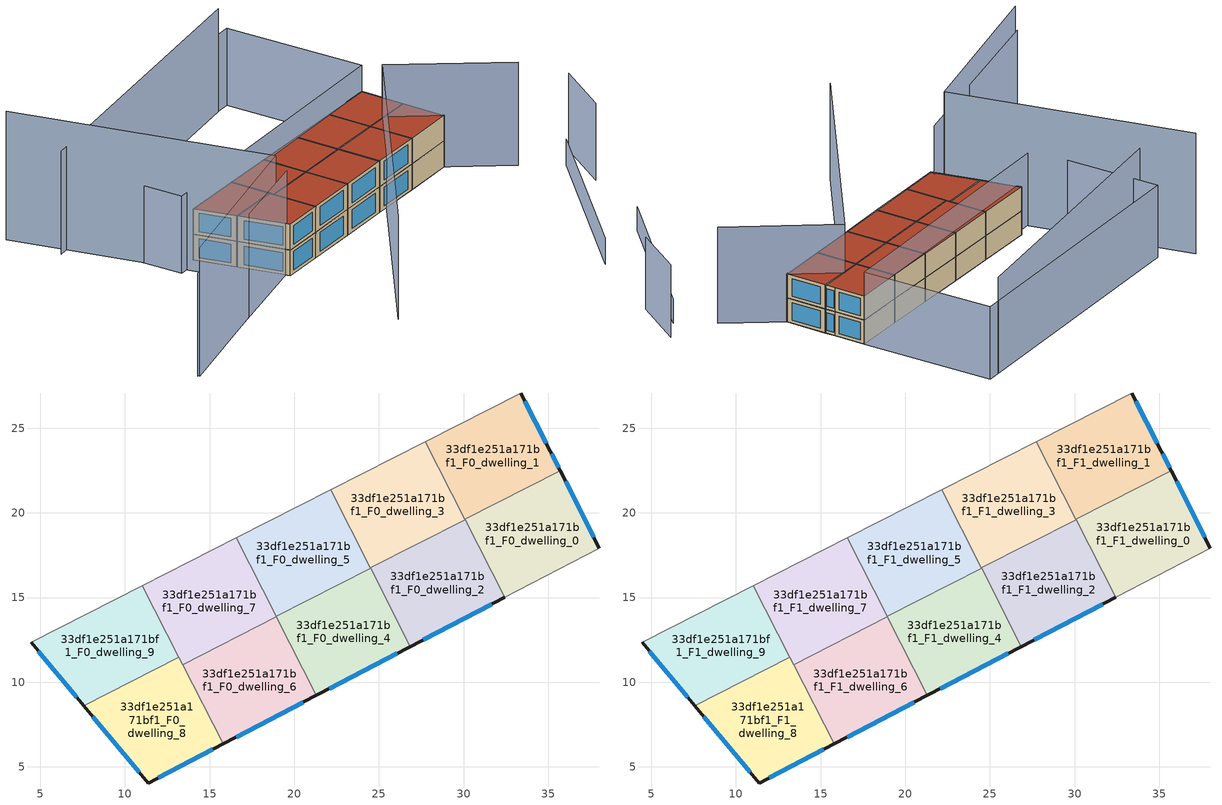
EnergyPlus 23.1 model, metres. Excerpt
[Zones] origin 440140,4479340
33df1e251a171bf1_F0_dwelling_0
 floor ground (EU_floor_Construction): 38.02,17.91 35.7,22.49 30.08,19.62 32.43,15 z0
 wall outside (EU_wall_Construction): 35.7,22.49 38.02,17.91 z0:3
 wall to 33df1e251a171bf1_F0_dwelling_1 (EU_wall_Construction): 30.08,19.62 35.7,22.49 z0:3
 wall adiabatic (EU_wall_Construction): 38.02,17.91 32.43,15 z0:3
 wall to 33df1e251a171bf1_F0_dwelling_2 (EU_wall_Construction): 32.43,15 30.09,19.59 z0:3
 wall to 33df1e251a171bf1_F0_dwelling_3 (EU_wall_Construction): 30.09,19.59 30.08,19.62 z0:3
 window (EU_Window_Construction): 36.02,21.85 37.69,18.55 z0.42:2.58
33df1e251a171bf1_F0_dwelling_1
 floor ground (EU_floor_Construction): 35.7,22.49 35.12,23.64 33.38,27.07 27.74,24.2 30.08,19.62 z0
 wall outside (EU_wall_Construction): 33.38,27.07 35.12,23.64 35.7,22.49 z0:3
 wall adiabatic (EU_wall_Construction): 27.74,24.2 33.38,27.07 z0:3
 wall to 33df1e251a171bf1_F0_dwelling_3 (EU_wall_Construction): 30.08,19.62 27.74,24.2 z0:3
 window (EU_Window_Construction): 33.62,26.6 34.88,24.12 / 35.2,23.48 35.62,22.65 z0.42:2.58
33df1e251a171bf1_F0_dwelling_2
 floor ground (EU_floor_Construction): 32.43,15 30.09,19.59 24.49,16.74 26.85,12.11 z0
 wall outside (EU_wall_Construction): 32.43,15 26.85,12.11 z0:3
 wall to 33df1e251a171bf1_F0_dwelling_3 (EU_wall_Construction): 24.49,16.74 30.09,19.59 z0:3
 wall to 33df1e251a171bf1_F0_dwelling_4 (EU_wall_Construction): 26.85,12.11 24.51,16.72 z0:3
 wall to 33df1e251a171bf1_F0_dwelling_5 (EU_wall_Construction): 24.51,16.72 24.49,16.74 z0:3
 window (EU_Window_Construction): 31.65,14.6 27.63,12.51 z0.42:2.58
33df1e251a171bf1_F0_dwelling_3
 floor ground (EU_floor_Construction): 30.09,19.59 27.74,24.2 22.14,21.35 24.49,16.74 z0
 wall adiabatic (EU_wall_Construction): 22.14,21.35 27.74,24.2 z0:3
 wall to 33df1e251a171bf1_F0_dwelling_5 (EU_wall_Construction): 24.49,16.74 22.14,21.35 z0:3
33df1e251a171bf1_F0_dwelling_4
 floor ground (EU_floor_Construction): 26.85,12.11 24.51,16.72 18.94,13.88 21.31,9.22 z0
 wall outside (EU_wall_Construction): 26.85,12.11 21.31,9.22 z0:3
 wall to 33df1e251a171bf1_F0_dwelling_5 (EU_wall_Construction): 18.94,13.88 24.51,16.72 z0:3
 wall to 33df1e251a171bf1_F0_dwelling_6 (EU_wall_Construction): 21.31,9.22 18.95,13.86 z0:3
 wall to 33df1e251a171bf1_F0_dwelling_7 (EU_wall_Construction): 18.95,13.86 18.94,13.88 z0:3
 window (EU_Window_Construction): 26.08,11.7 22.08,9.62 z0.42:2.58
33df1e251a171bf1_F0_dwelling_5
 floor ground (EU_floor_Construction): 24.51,16.72 22.14,21.35 16.58,18.52 18.94,13.88 z0
 wall adiabatic (EU_wall_Construction): 16.58,18.52 22.14,21.35 z0:3
 wall to 33df1e251a171bf1_F0_dwelling_7 (EU_wall_Construction): 18.94,13.88 16.58,18.52 z0:3
33df1e251a171bf1_F0_dwelling_6
 floor ground (EU_floor_Construction): 21.31,9.22 18.95,13.86 13.41,11.04 15.8,6.35 z0
 wall outside (EU_wall_Construction): 21.31,9.22 15.8,6.35 z0:3
 wall to 33df1e251a171bf1_F0_dwelling_7 (EU_wall_Construction): 13.41,11.04 18.95,13.86 z0:3
 wall to 33df1e251a171bf1_F0_dwelling_8 (EU_wall_Construction): 15.8,6.35 13.41,11.04 z0:3
 window (EU_Window_Construction): 20.55,8.82 16.56,6.75 z0.42:2.58
33df1e251a171bf1_F0_dwelling_7
 floor ground (EU_floor_Construction): 18.95,13.86 16.58,18.52 11.04,15.7 13.41,11.04 z0
 wall adiabatic (EU_wall_Construction): 11.04,15.7 16.58,18.52 z0:3
 wall to 33df1e251a171bf1_F0_dwelling_9 (EU_wall_Construction): 13.2,11.46 11.04,15.7 z0:3
 wall to 33df1e251a171bf1_F0_dwelling_8 (EU_wall_Construction): 13.41,11.04 13.2,11.46 z0:3
33df1e251a171bf1_F0_dwelling_8
 floor ground (EU_floor_Construction): 15.8,6.35 13.2,11.46 7.58,8.6 11.37,4.05 z0
 wall outside (EU_wall_Construction): 15.8,6.35 11.37,4.05 7.58,8.6 z0:3
 wall to 33df1e251a171bf1_F0_dwelling_9 (EU_wall_Construction): 7.58,8.6 13.2,11.46 z0:3
 window (EU_Window_Construction): 15.18,6.03 11.98,4.37 / 10.84,4.68 8.11,7.97 z0.42:2.58
33df1e251a171bf1_F0_dwelling_9
 floor ground (EU_floor_Construction): 13.2,11.46 11.04,15.7 4.46,12.35 7.58,8.6 z0
 wall outside (EU_wall_Construction): 7.58,8.6 4.46,12.35 z0:3
 wall adiabatic (EU_wall_Construction): 4.46,12.35 11.04,15.7 z0:3
 window (EU_Window_Construction): 7.15,9.12 4.9,11.83 z0.42:2.58
33df1e251a171bf1_F1_dwelling_0
 floor to 33df1e251a171bf1_F0_dwelling_0 (EU_floor_Construction): 38.02,17.91 35.7,22.49 30.08,19.62 32.43,15 z3
 wall outside (EU_wall_Construction): 35.7,22.49 38.02,17.91 z3:6
 wall to 33df1e251a171bf1_F1_dwelling_1 (EU_wall_Construction): 30.08,19.62 35.7,22.49 z3:6
 wall adiabatic (EU_wall_Construction): 38.02,17.91 32.43,15 z3:6
 wall to 33df1e251a171bf1_F1_dwelling_2 (EU_wall_Construction): 32.43,15 30.09,19.59 z3:6
 wall to 33df1e251a171bf1_F1_dwelling_3 (EU_wall_Construction): 30.09,19.59 30.08,19.62 z3:6
 window (EU_Window_Construction): 36.02,21.85 37.69,18.55 z3.42:5.58
 roof outside (EU_roof_Construction): 35.7,22.49 38.02,17.91 32.43,15 30.08,19.62 z6
33df1e251a171bf1_F1_dwelling_1
 floor to 33df1e251a171bf1_F0_dwelling_1 (EU_floor_Construction): 35.7,22.49 35.12,23.64 33.38,27.07 27.74,24.2 30.08,19.62 z3
 wall outside (EU_wall_Construction): 33.38,27.07 35.12,23.64 35.7,22.49 z3:6
 wall adiabatic (EU_wall_Construction): 27.74,24.2 33.38,27.07 z3:6
 wall to 33df1e251a171bf1_F1_dwelling_3 (EU_wall_Construction): 30.08,19.62 27.74,24.2 z3:6
 window (EU_Window_Construction): 33.62,26.6 34.88,24.12 / 35.2,23.48 35.62,22.65 z3.42:5.58
 roof outside (EU_roof_Construction): 33.38,27.07 35.12,23.64 35.7,22.49 30.08,19.62 27.74,24.2 z6
33df1e251a171bf1_F1_dwelling_2
 floor to 33df1e251a171bf1_F0_dwelling_2 (EU_floor_Construction): 32.43,15 30.09,19.59 24.49,16.74 26.85,12.11 z3
 wall outside (EU_wall_Construction): 32.43,15 26.85,12.11 z3:6
 wall to 33df1e251a171bf1_F1_dwelling_3 (EU_wall_Construction): 24.49,16.74 30.09,19.59 z3:6
 wall to 33df1e251a171bf1_F1_dwelling_4 (EU_wall_Construction): 26.85,12.11 24.51,16.72 z3:6
 wall to 33df1e251a171bf1_F1_dwelling_5 (EU_wall_Construction): 24.51,16.72 24.49,16.74 z3:6
 window (EU_Window_Construction): 31.65,14.6 27.63,12.51 z3.42:5.58
 roof outside (EU_roof_Construction): 30.09,19.59 32.43,15 26.85,12.11 24.49,16.74 z6
33df1e251a171bf1_F1_dwelling_3
 floor to 33df1e251a171bf1_F0_dwelling_3 (EU_floor_Construction): 30.09,19.59 27.74,24.2 22.14,21.35 24.49,16.74 z3
 wall adiabatic (EU_wall_Construction): 22.14,21.35 27.74,24.2 z3:6
 wall to 33df1e251a171bf1_F1_dwelling_5 (EU_wall_Construction): 24.49,16.74 22.14,21.35 z3:6
 roof outside (EU_roof_Construction): 27.74,24.2 30.09,19.59 24.49,16.74 22.14,21.35 z6
33df1e251a171bf1_F1_dwelling_4
 floor to 33df1e251a171bf1_F0_dwelling_4 (EU_floor_Construction): 26.85,12.11 24.51,16.72 18.94,13.88 21.31,9.22 z3
 wall outside (EU_wall_Construction): 26.85,12.11 21.31,9.22 z3:6
 wall to 33df1e251a171bf1_F1_dwelling_5 (EU_wall_Construction): 18.94,13.88 24.51,16.72 z3:6
 wall to 33df1e251a171bf1_F1_dwelling_6 (EU_wall_Construction): 21.31,9.22 18.95,13.86 z3:6
 wall to 33df1e251a171bf1_F1_dwelling_7 (EU_wall_Construction): 18.95,13.86 18.94,13.88 z3:6
 window (EU_Window_Construction): 26.08,11.7 22.08,9.62 z3.42:5.58
 roof outside (EU_roof_Construction): 24.51,16.72 26.85,12.11 21.31,9.22 18.94,13.88 z6
33df1e251a171bf1_F1_dwelling_5
 floor to 33df1e251a171bf1_F0_dwelling_5 (EU_floor_Construction): 24.51,16.72 22.14,21.35 16.58,18.52 18.94,13.88 z3
 wall adiabatic (EU_wall_Construction): 16.58,18.52 22.14,21.35 z3:6
 wall to 33df1e251a171bf1_F1_dwelling_7 (EU_wall_Construction): 18.94,13.88 16.58,18.52 z3:6
 roof outside (EU_roof_Construction): 22.14,21.35 24.51,16.72 18.94,13.88 16.58,18.52 z6
33df1e251a171bf1_F1_dwelling_6
 floor to 33df1e251a171bf1_F0_dwelling_6 (EU_floor_Construction): 21.31,9.22 18.95,13.86 13.41,11.04 15.8,6.35 z3
 wall outside (EU_wall_Construction): 21.31,9.22 15.8,6.35 z3:6
 wall to 33df1e251a171bf1_F1_dwelling_7 (EU_wall_Construction): 13.41,11.04 18.95,13.86 z3:6
 wall to 33df1e251a171bf1_F1_dwelling_8 (EU_wall_Construction): 15.8,6.35 13.41,11.04 z3:6
 window (EU_Window_Construction): 20.55,8.82 16.56,6.75 z3.42:5.58
 roof outside (EU_roof_Construction): 18.95,13.86 21.31,9.22 15.8,6.35 13.41,11.04 z6
33df1e251a171bf1_F1_dwelling_7
 floor to 33df1e251a171bf1_F0_dwelling_7 (EU_floor_Construction): 18.95,13.86 16.58,18.52 11.04,15.7 13.41,11.04 z3
 wall adiabatic (EU_wall_Construction): 11.04,15.7 16.58,18.52 z3:6
 wall to 33df1e251a171bf1_F1_dwelling_9 (EU_wall_Construction): 13.2,11.46 11.04,15.7 z3:6
 wall to 33df1e251a171bf1_F1_dwelling_8 (EU_wall_Construction): 13.41,11.04 13.2,11.46 z3:6
 roof outside (EU_roof_Construction): 16.58,18.52 18.95,13.86 13.41,11.04 11.04,15.7 z6
33df1e251a171bf1_F1_dwelling_8
 floor to 33df1e251a171bf1_F0_dwelling_8 (EU_floor_Construction): 15.8,6.35 13.2,11.46 7.58,8.6 11.37,4.05 z3
 wall outside (EU_wall_Construction): 15.8,6.35 11.37,4.05 7.58,8.6 z3:6
 wall to 33df1e251a171bf1_F1_dwelling_9 (EU_wall_Construction): 7.58,8.6 13.2,11.46 z3:6
 window (EU_Window_Construction): 15.18,6.03 11.98,4.37 / 10.84,4.68 8.11,7.97 z3.42:5.58
 roof outside (EU_roof_Construction): 13.2,11.46 15.8,6.35 11.37,4.05 7.58,8.6 z6
33df1e251a171bf1_F1_dwelling_9
 floor to 33df1e251a171bf1_F0_dwelling_9 (EU_floor_Construction): 13.2,11.46 11.04,15.7 4.46,12.35 7.58,8.6 z3
 wall outside (EU_wall_Construction): 7.58,8.6 4.46,12.35 z3:6
 wall adiabatic (EU_wall_Construction): 4.46,12.35 11.04,15.7 z3:6
 window (EU_Window_Construction): 7.15,9.12 4.9,11.83 z3.42:5.58
 roof outside (EU_roof_Construction): 11.04,15.7 13.2,11.46 7.58,8.6 4.46,12.35 z6
shading: 50.01,7.25 51.12,14.63 / -5.86,24.83 25.6,41.63 / 25.6,41.63 33.38,27.07 / 33.38,27.07 1.92,10.27 / 1.92,10.27 -5.86,24.83 z0:9; -8.7,-11.19 11.31,4.72 / 15.97,-10.32 32.27,20.91 / 32.27,20.91 44.85,14.34 / 24.13,40.85 -6.68,20.42 z0:12; -9.98,26.21 9.01,3.05 / 9.01,3.05 -8.56,-11.37 z0:15; 41.04,-10.09 49.17,11.82 z0:3
[Building]
EU S2 Campaign: North Axis=0; Terrain=City; Solar Distribution=FullExterior
[Site:Location]
Madrid: Latitude=40.5; Longitude=-3.5; Time Zone=1; Elevation=609
[SizingPeriod:WeatherFileDays]
AnnualSizingPeriod: Begin Month=1; Begin Day of Month=1; End Month=12; End Day of Month=31; Day of Week for Start Day=Monday; Use Weather File Daylight Saving Period=No; Use Weather File Rain and Snow Indicators=No
[MATERIAL]
EU_InternalMass_Material: Roughness=MediumRough; Thickness=0.1; Conductivity=1; Density=1800; Specific Heat=900; Thermal Absorptance=0.9; Solar Absorptance=0.7; Visible Absorptance=0.7
[MATERIAL:NOMASS] Roughness=MediumRough; Thermal Absorptance=0.9; Solar Absorptance=0.7; Visible Absorptance=0.7
Name | Thermal Resistance
EU_wall_NoMass | 1.60022
EU_roof_NoMass | 1.57597
EU_floor_NoMass | 0.470652
[WINDOWMATERIAL:SIMPLEGLAZINGSYSTEM]
EU_Window_SimpleGlazing: UFactor=3.28802; Solar Heat Gain Coefficient=0.85; Visible Transmittance=0.85
[CONSTRUCTION]
EU_wall_Construction: EU_wall_NoMass
EU_roof_Construction: EU_roof_NoMass
EU_floor_Construction: EU_floor_NoMass
EU_InternalMass_Construction: EU_InternalMass_Material
EU_Window_Construction: EU_Window_SimpleGlazing
[ZONE] Type=1; Multiplier=1; Ceiling Height=autocalculate; Floor Area=autocalculate; Part of Total Floor Area=Yes
Name | Volume
33df1e251a171bf1_F0_dwelling_0; 33df1e251a171bf1_F1_dwelling_0 | 97.5341
33df1e251a171bf1_F0_dwelling_1; 33df1e251a171bf1_F1_dwelling_1 | 97.5337
33df1e251a171bf1_F0_dwelling_2; 33df1e251a171bf1_F1_dwelling_2 | 97.5333
33df1e251a171bf1_F0_dwelling_3; 33df1e251a171bf1_F1_dwelling_3 | 97.5238
33df1e251a171bf1_F0_dwelling_4; 33df1e251a171bf1_F1_dwelling_4 | 97.5146
33df1e251a171bf1_F0_dwelling_5; 33df1e251a171bf1_F1_dwelling_5 | 97.5154
33df1e251a171bf1_F0_dwelling_6; 33df1e251a171bf1_F1_dwelling_6 | 97.5377
33df1e251a171bf1_F0_dwelling_7; 33df1e251a171bf1_F1_dwelling_7 | 97.5348
33df1e251a171bf1_F0_dwelling_8; 33df1e251a171bf1_F1_dwelling_8 | 97.53
33df1e251a171bf1_F0_dwelling_9; 33df1e251a171bf1_F1_dwelling_9 | 97.5363
[INTERNALMASS] Construction=EU_InternalMass_Construction
Name | Zone or ZoneList | Surface Area
33df1e251a171bf1_F0_dwelling_0_EU_InternalMass | 33df1e251a171bf1_F0_dwelling_0 | 32.5114
33df1e251a171bf1_F0_dwelling_1_EU_InternalMass | 33df1e251a171bf1_F0_dwelling_1 | 32.5112
33df1e251a171bf1_F0_dwelling_2_EU_InternalMass | 33df1e251a171bf1_F0_dwelling_2 | 32.5109
33df1e251a171bf1_F0_dwelling_3_EU_InternalMass | 33df1e251a171bf1_F0_dwelling_3 | 32.508
33df1e251a171bf1_F0_dwelling_4_EU_InternalMass | 33df1e251a171bf1_F0_dwelling_4 | 32.5047
33df1e251a171bf1_F0_dwelling_5_EU_InternalMass | 33df1e251a171bf1_F0_dwelling_5 | 32.5053
33df1e251a171bf1_F0_dwelling_6_EU_InternalMass | 33df1e251a171bf1_F0_dwelling_6 | 32.5125
33df1e251a171bf1_F0_dwelling_7_EU_InternalMass | 33df1e251a171bf1_F0_dwelling_7 | 32.5115
33df1e251a171bf1_F0_dwelling_8_EU_InternalMass | 33df1e251a171bf1_F0_dwelling_8 | 32.51
33df1e251a171bf1_F0_dwelling_9_EU_InternalMass | 33df1e251a171bf1_F0_dwelling_9 | 32.512
33df1e251a171bf1_F1_dwelling_0_EU_InternalMass | 33df1e251a171bf1_F1_dwelling_0 | 32.5114
33df1e251a171bf1_F1_dwelling_1_EU_InternalMass | 33df1e251a171bf1_F1_dwelling_1 | 32.5112
33df1e251a171bf1_F1_dwelling_2_EU_InternalMass | 33df1e251a171bf1_F1_dwelling_2 | 32.5109
33df1e251a171bf1_F1_dwelling_3_EU_InternalMass | 33df1e251a171bf1_F1_dwelling_3 | 32.508
33df1e251a171bf1_F1_dwelling_4_EU_InternalMass | 33df1e251a171bf1_F1_dwelling_4 | 32.5047
33df1e251a171bf1_F1_dwelling_5_EU_InternalMass | 33df1e251a171bf1_F1_dwelling_5 | 32.5053
33df1e251a171bf1_F1_dwelling_6_EU_InternalMass | 33df1e251a171bf1_F1_dwelling_6 | 32.5125
33df1e251a171bf1_F1_dwelling_7_EU_InternalMass | 33df1e251a171bf1_F1_dwelling_7 | 32.5115
33df1e251a171bf1_F1_dwelling_8_EU_InternalMass | 33df1e251a171bf1_F1_dwelling_8 | 32.51
33df1e251a171bf1_F1_dwelling_9_EU_InternalMass | 33df1e251a171bf1_F1_dwelling_9 | 32.512
[OTHEREQUIPMENT] Fuel Type=Electricity; Design Level Calculation Method=Watts/Area; Power per Zone Floor Area=1; Fraction Latent=0; Fraction Radiant=0; Fraction Lost=0; Carbon Dioxide Generation Rate=0; EndUse Subcategory=EU_Step8_InternalGains
Name | Zone or ZoneList or Space or SpaceList | Schedule
EU_Step8_InternalGain_33df1e251a171bf1_F0_dwelling_0_f000 | 33df1e251a171bf1_F0_dwelling_0 | EU_Step8_GainSchedule_33df1e251a171bf1_F0_dwelling_0_f000
EU_Step8_InternalGain_33df1e251a171bf1_F0_dwelling_1_f000 | 33df1e251a171bf1_F0_dwelling_1 | EU_Step8_GainSchedule_33df1e251a171bf1_F0_dwelling_1_f000
EU_Step8_InternalGain_33df1e251a171bf1_F0_dwelling_2_f000 | 33df1e251a171bf1_F0_dwelling_2 | EU_Step8_GainSchedule_33df1e251a171bf1_F0_dwelling_2_f000
EU_Step8_InternalGain_33df1e251a171bf1_F0_dwelling_3_f000 | 33df1e251a171bf1_F0_dwelling_3 | EU_Step8_GainSchedule_33df1e251a171bf1_F0_dwelling_3_f000
EU_Step8_InternalGain_33df1e251a171bf1_F0_dwelling_4_f000 | 33df1e251a171bf1_F0_dwelling_4 | EU_Step8_GainSchedule_33df1e251a171bf1_F0_dwelling_4_f000
EU_Step8_InternalGain_33df1e251a171bf1_F0_dwelling_5_f000 | 33df1e251a171bf1_F0_dwelling_5 | EU_Step8_GainSchedule_33df1e251a171bf1_F0_dwelling_5_f000
EU_Step8_InternalGain_33df1e251a171bf1_F0_dwelling_6_f000 | 33df1e251a171bf1_F0_dwelling_6 | EU_Step8_GainSchedule_33df1e251a171bf1_F0_dwelling_6_f000
EU_Step8_InternalGain_33df1e251a171bf1_F0_dwelling_7_f000 | 33df1e251a171bf1_F0_dwelling_7 | EU_Step8_GainSchedule_33df1e251a171bf1_F0_dwelling_7_f000
EU_Step8_InternalGain_33df1e251a171bf1_F0_dwelling_8_f000 | 33df1e251a171bf1_F0_dwelling_8 | EU_Step8_GainSchedule_33df1e251a171bf1_F0_dwelling_8_f000
EU_Step8_InternalGain_33df1e251a171bf1_F0_dwelling_9_f000 | 33df1e251a171bf1_F0_dwelling_9 | EU_Step8_GainSchedule_33df1e251a171bf1_F0_dwelling_9_f000
EU_Step8_InternalGain_33df1e251a171bf1_F1_dwelling_0_f000 | 33df1e251a171bf1_F1_dwelling_0 | EU_Step8_GainSchedule_33df1e251a171bf1_F1_dwelling_0_f000
EU_Step8_InternalGain_33df1e251a171bf1_F1_dwelling_1_f000 | 33df1e251a171bf1_F1_dwelling_1 | EU_Step8_GainSchedule_33df1e251a171bf1_F1_dwelling_1_f000
EU_Step8_InternalGain_33df1e251a171bf1_F1_dwelling_2_f000 | 33df1e251a171bf1_F1_dwelling_2 | EU_Step8_GainSchedule_33df1e251a171bf1_F1_dwelling_2_f000
EU_Step8_InternalGain_33df1e251a171bf1_F1_dwelling_3_f000 | 33df1e251a171bf1_F1_dwelling_3 | EU_Step8_GainSchedule_33df1e251a171bf1_F1_dwelling_3_f000
EU_Step8_InternalGain_33df1e251a171bf1_F1_dwelling_4_f000 | 33df1e251a171bf1_F1_dwelling_4 | EU_Step8_GainSchedule_33df1e251a171bf1_F1_dwelling_4_f000
EU_Step8_InternalGain_33df1e251a171bf1_F1_dwelling_5_f000 | 33df1e251a171bf1_F1_dwelling_5 | EU_Step8_GainSchedule_33df1e251a171bf1_F1_dwelling_5_f000
EU_Step8_InternalGain_33df1e251a171bf1_F1_dwelling_6_f000 | 33df1e251a171bf1_F1_dwelling_6 | EU_Step8_GainSchedule_33df1e251a171bf1_F1_dwelling_6_f000
EU_Step8_InternalGain_33df1e251a171bf1_F1_dwelling_7_f000 | 33df1e251a171bf1_F1_dwelling_7 | EU_Step8_GainSchedule_33df1e251a171bf1_F1_dwelling_7_f000
EU_Step8_InternalGain_33df1e251a171bf1_F1_dwelling_8_f000 | 33df1e251a171bf1_F1_dwelling_8 | EU_Step8_GainSchedule_33df1e251a171bf1_F1_dwelling_8_f000
EU_Step8_InternalGain_33df1e251a171bf1_F1_dwelling_9_f000 | 33df1e251a171bf1_F1_dwelling_9 | EU_Step8_GainSchedule_33df1e251a171bf1_F1_dwelling_9_f000
[ZONEVENTILATION:DESIGNFLOWRATE] Schedule=EU_AlwaysOn; Design Flow Rate Calculation Method=AirChanges/Hour; Air Changes per Hour=0.480704; Ventilation Type=Natural; Fan Pressure Rise=0; Fan Total Efficiency=1; Constant Term Coefficient=1; Temperature Term Coefficient=0; Velocity Term Coefficient=0; Velocity Squared Term Coefficient=0; Minimum Indoor Temperature=-100; Maximum Indoor Temperature=100; Delta Temperature=-100; Minimum Outdoor Temperature=-100; Maximum Outdoor Temperature=100; Maximum Wind Speed=40
Name | Zone or ZoneList or Space or SpaceList
EU_ConstantAir_33df1e251a171bf1_F0_dwelling_0 | 33df1e251a171bf1_F0_dwelling_0
EU_ConstantAir_33df1e251a171bf1_F0_dwelling_1 | 33df1e251a171bf1_F0_dwelling_1
EU_ConstantAir_33df1e251a171bf1_F0_dwelling_2 | 33df1e251a171bf1_F0_dwelling_2
EU_ConstantAir_33df1e251a171bf1_F0_dwelling_3 | 33df1e251a171bf1_F0_dwelling_3
EU_ConstantAir_33df1e251a171bf1_F0_dwelling_4 | 33df1e251a171bf1_F0_dwelling_4
EU_ConstantAir_33df1e251a171bf1_F0_dwelling_5 | 33df1e251a171bf1_F0_dwelling_5
EU_ConstantAir_33df1e251a171bf1_F0_dwelling_6 | 33df1e251a171bf1_F0_dwelling_6
EU_ConstantAir_33df1e251a171bf1_F0_dwelling_7 | 33df1e251a171bf1_F0_dwelling_7
EU_ConstantAir_33df1e251a171bf1_F0_dwelling_8 | 33df1e251a171bf1_F0_dwelling_8
EU_ConstantAir_33df1e251a171bf1_F0_dwelling_9 | 33df1e251a171bf1_F0_dwelling_9
EU_ConstantAir_33df1e251a171bf1_F1_dwelling_0 | 33df1e251a171bf1_F1_dwelling_0
EU_ConstantAir_33df1e251a171bf1_F1_dwelling_1 | 33df1e251a171bf1_F1_dwelling_1
EU_ConstantAir_33df1e251a171bf1_F1_dwelling_2 | 33df1e251a171bf1_F1_dwelling_2
EU_ConstantAir_33df1e251a171bf1_F1_dwelling_3 | 33df1e251a171bf1_F1_dwelling_3
EU_ConstantAir_33df1e251a171bf1_F1_dwelling_4 | 33df1e251a171bf1_F1_dwelling_4
EU_ConstantAir_33df1e251a171bf1_F1_dwelling_5 | 33df1e251a171bf1_F1_dwelling_5
EU_ConstantAir_33df1e251a171bf1_F1_dwelling_6 | 33df1e251a171bf1_F1_dwelling_6
EU_ConstantAir_33df1e251a171bf1_F1_dwelling_7 | 33df1e251a171bf1_F1_dwelling_7
EU_ConstantAir_33df1e251a171bf1_F1_dwelling_8 | 33df1e251a171bf1_F1_dwelling_8
EU_ConstantAir_33df1e251a171bf1_F1_dwelling_9 | 33df1e251a171bf1_F1_dwelling_9
[HVACTEMPLATE:THERMOSTAT] Constant Heating Setpoint=20; Constant Cooling Setpoint=50
EU_HeatOnly_33df1e251a171bf1_F0_dwelling_0; EU_HeatOnly_33df1e251a171bf1_F0_dwelling_1; EU_HeatOnly_33df1e251a171bf1_F0_dwelling_2; EU_HeatOnly_33df1e251a171bf1_F0_dwelling_3; EU_HeatOnly_33df1e251a171bf1_F0_dwelling_4; EU_HeatOnly_33df1e251a171bf1_F0_dwelling_5; EU_HeatOnly_33df1e251a171bf1_F0_dwelling_6; EU_HeatOnly_33df1e251a171bf1_F0_dwelling_7; EU_HeatOnly_33df1e251a171bf1_F0_dwelling_8; EU_HeatOnly_33df1e251a171bf1_F0_dwelling_9; EU_HeatOnly_33df1e251a171bf1_F1_dwelling_0; EU_HeatOnly_33df1e251a171bf1_F1_dwelling_1; EU_HeatOnly_33df1e251a171bf1_F1_dwelling_2; EU_HeatOnly_33df1e251a171bf1_F1_dwelling_3; EU_HeatOnly_33df1e251a171bf1_F1_dwelling_4; EU_HeatOnly_33df1e251a171bf1_F1_dwelling_5; EU_HeatOnly_33df1e251a171bf1_F1_dwelling_6; EU_HeatOnly_33df1e251a171bf1_F1_dwelling_7; EU_HeatOnly_33df1e251a171bf1_F1_dwelling_8; EU_HeatOnly_33df1e251a171bf1_F1_dwelling_9
[HVACTEMPLATE:ZONE:IDEALLOADSAIRSYSTEM] System Availability Schedule=EU_AlwaysOn; Maximum Heating Supply Air Temperature=50; Minimum Cooling Supply Air Temperature=13; Maximum Heating Supply Air Humidity Ratio=0.0156; Minimum Cooling Supply Air Humidity Ratio=0.0077; Heating Limit=NoLimit; Cooling Limit=NoLimit; Heating Availability Schedule=EU_AlwaysOn; Cooling Availability Schedule=EU_CoolingOff; Dehumidification Control Type=ConstantSensibleHeatRatio; Cooling Sensible Heat Ratio=0.7; Dehumidification Setpoint=60; Humidification Control Type=None; Humidification Setpoint=30; Outdoor Air Method=None; Outdoor Air Flow Rate per Person=0.00944; Outdoor Air Flow Rate per Zone Floor Area=0; Outdoor Air Flow Rate per Zone=0; Demand Controlled Ventilation Type=None; Outdoor Air Economizer Type=NoEconomizer; Heat Recovery Type=None; Sensible Heat Recovery Effectiveness=0.7; Latent Heat Recovery Effectiveness=0.65
Name | Template Thermostat
33df1e251a171bf1_F0_dwelling_0 | EU_HeatOnly_33df1e251a171bf1_F0_dwelling_0
33df1e251a171bf1_F0_dwelling_1 | EU_HeatOnly_33df1e251a171bf1_F0_dwelling_1
33df1e251a171bf1_F0_dwelling_2 | EU_HeatOnly_33df1e251a171bf1_F0_dwelling_2
33df1e251a171bf1_F0_dwelling_3 | EU_HeatOnly_33df1e251a171bf1_F0_dwelling_3
33df1e251a171bf1_F0_dwelling_4 | EU_HeatOnly_33df1e251a171bf1_F0_dwelling_4
33df1e251a171bf1_F0_dwelling_5 | EU_HeatOnly_33df1e251a171bf1_F0_dwelling_5
33df1e251a171bf1_F0_dwelling_6 | EU_HeatOnly_33df1e251a171bf1_F0_dwelling_6
33df1e251a171bf1_F0_dwelling_7 | EU_HeatOnly_33df1e251a171bf1_F0_dwelling_7
33df1e251a171bf1_F0_dwelling_8 | EU_HeatOnly_33df1e251a171bf1_F0_dwelling_8
33df1e251a171bf1_F0_dwelling_9 | EU_HeatOnly_33df1e251a171bf1_F0_dwelling_9
33df1e251a171bf1_F1_dwelling_0 | EU_HeatOnly_33df1e251a171bf1_F1_dwelling_0
33df1e251a171bf1_F1_dwelling_1 | EU_HeatOnly_33df1e251a171bf1_F1_dwelling_1
33df1e251a171bf1_F1_dwelling_2 | EU_HeatOnly_33df1e251a171bf1_F1_dwelling_2
33df1e251a171bf1_F1_dwelling_3 | EU_HeatOnly_33df1e251a171bf1_F1_dwelling_3
33df1e251a171bf1_F1_dwelling_4 | EU_HeatOnly_33df1e251a171bf1_F1_dwelling_4
33df1e251a171bf1_F1_dwelling_5 | EU_HeatOnly_33df1e251a171bf1_F1_dwelling_5
33df1e251a171bf1_F1_dwelling_6 | EU_HeatOnly_33df1e251a171bf1_F1_dwelling_6
33df1e251a171bf1_F1_dwelling_7 | EU_HeatOnly_33df1e251a171bf1_F1_dwelling_7
33df1e251a171bf1_F1_dwelling_8 | EU_HeatOnly_33df1e251a171bf1_F1_dwelling_8
33df1e251a171bf1_F1_dwelling_9 | EU_HeatOnly_33df1e251a171bf1_F1_dwelling_9
[SIZING:ZONE] Zone Cooling Design Supply Air Temperature Input Method=SupplyAirTemperature; Zone Cooling Design Supply Air Temperature=13; Zone Heating Design Supply Air Temperature Input Method=SupplyAirTemperature; Zone Heating Design Supply Air Temperature=50; Zone Cooling Design Supply Air Humidity Ratio=0.008; Zone Heating Design Supply Air Humidity Ratio=0.008; Cooling Design Air Flow Method=DesignDay; Cooling Design Air Flow Rate=0; Cooling Minimum Air Flow per Zone Floor Area=0.000762; Cooling Minimum Air Flow=0; Cooling Minimum Air Flow Fraction=0.2; Heating Design Air Flow Method=DesignDay; Heating Design Air Flow Rate=0; Heating Maximum Air Flow per Zone Floor Area=0.002032; Heating Maximum Air Flow=0.141576; Heating Maximum Air Flow Fraction=0.3; Account for Dedicated Outdoor Air System=No; Dedicated Outdoor Air System Control Strategy=NeutralSupplyAir; Dedicated Outdoor Air Low Setpoint Temperature for Design=autosize; Dedicated Outdoor Air High Setpoint Temperature for Design=autosize; Zone Load Sizing Method=Sensible Load Only No Latent Load; Zone Latent Cooling Design Supply Air Humidity Ratio Input Method=HumidityRatioDifference; Zone Cooling Design Supply Air Humidity Ratio Difference=0.005; Zone Latent Heating Design Supply Air Humidity Ratio Input Method=HumidityRatioDifference; Zone Humidification Design Supply Air Humidity Ratio Difference=0.005
33df1e251a171bf1_F0_dwelling_0; 33df1e251a171bf1_F0_dwelling_1; 33df1e251a171bf1_F0_dwelling_2; 33df1e251a171bf1_F0_dwelling_3; 33df1e251a171bf1_F0_dwelling_4; 33df1e251a171bf1_F0_dwelling_5; 33df1e251a171bf1_F0_dwelling_6; 33df1e251a171bf1_F0_dwelling_7; 33df1e251a171bf1_F0_dwelling_8; 33df1e251a171bf1_F0_dwelling_9; 33df1e251a171bf1_F1_dwelling_0; 33df1e251a171bf1_F1_dwelling_1; 33df1e251a171bf1_F1_dwelling_2; 33df1e251a171bf1_F1_dwelling_3; 33df1e251a171bf1_F1_dwelling_4; 33df1e251a171bf1_F1_dwelling_5; 33df1e251a171bf1_F1_dwelling_6; 33df1e251a171bf1_F1_dwelling_7; 33df1e251a171bf1_F1_dwelling_8; 33df1e251a171bf1_F1_dwelling_9
[SCHEDULE:CONSTANT]
Name | Hourly Value
EU_AlwaysOn | 1
EU_CoolingOff | 0
[SCHEDULE:FILE] Column Number=1; Rows to Skip at Top=0; Number of Hours of Data=8760; Column Separator=Comma; Interpolate to Timestep=No; Minutes per Item=60; Adjust Schedule for Daylight Savings=Yes
Name | File
EU_Step8_GainSchedule_33df1e251a171bf1_F0_dwelling_0_f000 | ../../schedules/33df1e251a171bf1/33df1e251a171bf1_F0_dwelling_0_f000_gain.csv
EU_Step8_GainSchedule_33df1e251a171bf1_F0_dwelling_1_f000 | ../../schedules/33df1e251a171bf1/33df1e251a171bf1_F0_dwelling_1_f000_gain.csv
EU_Step8_GainSchedule_33df1e251a171bf1_F0_dwelling_2_f000 | ../../schedules/33df1e251a171bf1/33df1e251a171bf1_F0_dwelling_2_f000_gain.csv
EU_Step8_GainSchedule_33df1e251a171bf1_F0_dwelling_3_f000 | ../../schedules/33df1e251a171bf1/33df1e251a171bf1_F0_dwelling_3_f000_gain.csv
EU_Step8_GainSchedule_33df1e251a171bf1_F0_dwelling_4_f000 | ../../schedules/33df1e251a171bf1/33df1e251a171bf1_F0_dwelling_4_f000_gain.csv
EU_Step8_GainSchedule_33df1e251a171bf1_F0_dwelling_5_f000 | ../../schedules/33df1e251a171bf1/33df1e251a171bf1_F0_dwelling_5_f000_gain.csv
EU_Step8_GainSchedule_33df1e251a171bf1_F0_dwelling_6_f000 | ../../schedules/33df1e251a171bf1/33df1e251a171bf1_F0_dwelling_6_f000_gain.csv
EU_Step8_GainSchedule_33df1e251a171bf1_F0_dwelling_7_f000 | ../../schedules/33df1e251a171bf1/33df1e251a171bf1_F0_dwelling_7_f000_gain.csv
EU_Step8_GainSchedule_33df1e251a171bf1_F0_dwelling_8_f000 | ../../schedules/33df1e251a171bf1/33df1e251a171bf1_F0_dwelling_8_f000_gain.csv
EU_Step8_GainSchedule_33df1e251a171bf1_F0_dwelling_9_f000 | ../../schedules/33df1e251a171bf1/33df1e251a171bf1_F0_dwelling_9_f000_gain.csv
EU_Step8_GainSchedule_33df1e251a171bf1_F1_dwelling_0_f000 | ../../schedules/33df1e251a171bf1/33df1e251a171bf1_F1_dwelling_0_f000_gain.csv
EU_Step8_GainSchedule_33df1e251a171bf1_F1_dwelling_1_f000 | ../../schedules/33df1e251a171bf1/33df1e251a171bf1_F1_dwelling_1_f000_gain.csv
EU_Step8_GainSchedule_33df1e251a171bf1_F1_dwelling_2_f000 | ../../schedules/33df1e251a171bf1/33df1e251a171bf1_F1_dwelling_2_f000_gain.csv
EU_Step8_GainSchedule_33df1e251a171bf1_F1_dwelling_3_f000 | ../../schedules/33df1e251a171bf1/33df1e251a171bf1_F1_dwelling_3_f000_gain.csv
EU_Step8_GainSchedule_33df1e251a171bf1_F1_dwelling_4_f000 | ../../schedules/33df1e251a171bf1/33df1e251a171bf1_F1_dwelling_4_f000_gain.csv
EU_Step8_GainSchedule_33df1e251a171bf1_F1_dwelling_5_f000 | ../../schedules/33df1e251a171bf1/33df1e251a171bf1_F1_dwelling_5_f000_gain.csv
EU_Step8_GainSchedule_33df1e251a171bf1_F1_dwelling_6_f000 | ../../schedules/33df1e251a171bf1/33df1e251a171bf1_F1_dwelling_6_f000_gain.csv
EU_Step8_GainSchedule_33df1e251a171bf1_F1_dwelling_7_f000 | ../../schedules/33df1e251a171bf1/33df1e251a171bf1_F1_dwelling_7_f000_gain.csv
EU_Step8_GainSchedule_33df1e251a171bf1_F1_dwelling_8_f000 | ../../schedules/33df1e251a171bf1/33df1e251a171bf1_F1_dwelling_8_f000_gain.csv
EU_Step8_GainSchedule_33df1e251a171bf1_F1_dwelling_9_f000 | ../../schedules/33df1e251a171bf1/33df1e251a171bf1_F1_dwelling_9_f000_gain.csv
